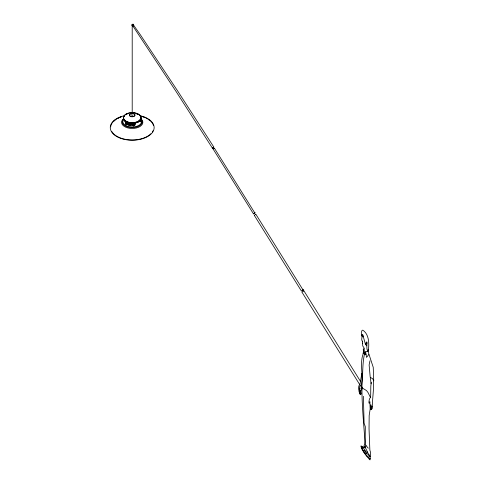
<?xml version="1.0" encoding="UTF-8"?>
<svg xmlns="http://www.w3.org/2000/svg" width="484" height="484" viewBox="0 0 484 484"><rect width="100%" height="100%" fill="white"/><g stroke="black" fill="none" stroke-linecap="round" stroke-linejoin="round"><path stroke-width="0.73" d="M369.945 360.852L369.129 364.984L370.218 377.326L372.674 378.742L373.594 380.448C373.908 389.892 372.293 399.246 372.238 408.599L371.875 408.98L371.67 408.671M365.983 354.403L365.226 354.336L365.656 351.729L367.979 351.257L373.237 367.326L373.727 380.944L373.594 380.448M140.608 117.703L140.614 119.524M363.793 452.141L361.5 448.341L361.04 445.831L362.244 446.738L364.531 446.938L364.059 445.54L364.851 444.318L364.936 441.366C363.738 423.337 361.844 405.253 361.959 387.031M140.56 121.381L140.62 120.449M140.965 120.286L140.995 119.959M140.971 120.026L140.905 119.124M359.539 386.365L359.207 392.191L358.541 388.392L358.838 385.942L360.011 384.078L361.838 373.388M132.743 24.944L133.052 24.206L132.005 25.077L132.683 26.16L133.735 25.18L132.713 25.664M133.046 24.49L132.416 24.563M359.836 390.074L360.042 394.266L359.249 391.429M361.711 386.631L361.572 389.051L360.876 391.066L360.985 394.23L360.32 390.588L360.519 394.484L360.042 393.22M140.989 120.244L140.886 121.2M368.142 351.39L368.288 349.484L368.354 350.555C369.231 343.761 369.201 334.226 362.758 330.136L362.02 330.469L361.566 331.619L361.506 334.976L361.857 335.993L362.159 334.335L362.873 337.021L362.788 334.789L365.559 344.759L365.347 343.319L365.819 344.832L365.638 343.071L365.952 344.215L366.34 342.388L366.811 343.906L366.733 341.831L366.926 342.134L366.896 345.152L366.697 345.739L366.225 345.691M372.033 406.306L371.252 409.664L370.907 409.131M369.897 401.992C368.264 406.04 368.959 399.318 369.861 398.235L370.496 397.473L370.684 395.416L370.811 386.141L371.295 382.275M370.877 404.612C369.836 408.181 370.556 412.707 371.585 405.634M360.132 387.968L359.757 389.814L359.249 389.293M212.791 147.904L212.373 148.068L213.855 147.1L177.247 90.351L140.251 34.642L133.602 25.198L132.991 25.422L132.374 24.521M254.844 213.008L214.394 148.177M301.369 290.963L254.336 215.398M370.308 408.242L369.177 415.429L369.038 428.788L369.867 450.199L370.599 452.51L370.333 456.581L368.385 453.907L365.015 446.95L366.013 445.564L365.19 444.439L365.305 426.694L364.095 423.076L363.387 396.287M140.638 120.468L140.723 119.869M140.917 120.867L140.832 121.472M140.723 119.941L140.886 119.427M361.838 386.831C363.127 376.189 362.099 365.118 364.391 354.512L365.226 354.336M132.211 24.799L132.38 25.186M132.725 25.767L175.982 91.343L212.373 148.068L212.706 147.916M140.614 118.955L140.445 120.758A1.228 0.381 -76.6 0 0 140.445 121.78L140.832 119.5M364.095 348.571L363.278 349.696L363.817 352.34C359.122 362.22 363.575 374.205 361.288 384.732L361.046 385.651L362.746 388.277L366.503 390.576L367.925 392.385L370.496 397.473M140.614 119.421L140.868 119.506M140.844 119.711L140.614 117.352M133.106 24.563L132.779 24.986M132.822 25.519L132.241 24.66L132.882 25.531L132.616 26.118M367.235 456.406L368.191 455.74L369.54 456.43L370.091 456.243M365.632 454.343L366.642 453.46L369.359 455.244M253.441 213.801L213.081 148.963M133.324 25.803L133.602 25.198M134.455 125.423L134.752 125.066A1.228 0.926 -35.7 0 0 134.752 124.049L134.31 123.753A1.252 1.016 -12.8 0 0 132.81 125.477L133.07 125.628A1.24 1.107 -16.9 0 0 134.316 125.537L134.449 125.429M365.087 447.083L363.805 448.232L362.601 447.839L362.377 448.275C362.927 452.964 367.114 456.037 369.625 459.727L370.133 459.8L370.212 456.412M212.506 147.892L212.21 148.14L212.766 147.862M253.543 213.716L253.356 213.958M254.596 213.196L255.11 212.791L254.445 213.129M303.244 289.874L302.899 290.14M303.686 291.029L303.904 290.805L360.465 381.325M368.79 354.56L366.533 357.398L365.656 351.729M253.38 213.801L253.858 213.486M302.809 290.176L303.323 289.753L302.833 289.989M302.07 291.87L303.758 290.83M213.19 148.878L213.807 148.479M253.562 213.668L254.288 213.196M254.487 215.144L255.673 214.412M362.546 343.089L362.764 346.042L363.901 347.56L364.761 354.24M301.877 290.539L302.694 290.043M213.795 148.491L214.2 148.255M254.251 213.238L254.899 212.924M213.305 147.372L213.698 147.203M302.996 289.904L255.909 214.321M367.604 452.098L366.436 452.268L364.434 449.545L364.47 450.308L366.412 453.472M370.242 458.784L366.703 455.958L362.456 449.049M363.024 353.501L363.496 351.971L363.278 349.696M140.79 121.793C140.911 116.668 141.679 122.198 140.584 121.532M363.944 448.111L362.401 446.98L362.812 447.912M140.808 119.524L140.965 119.808M370.151 408.333L369.843 401.774M366.013 445.564L368.251 448.214M362.347 341.214C360.84 339.526 362.637 337.269 361.699 335.327M133.052 24.206L133.735 25.18M132.949 24.2L133.729 25.289M132.822 24.23L133.687 25.416M132.773 24.327L133.602 25.561M132.677 24.303L133.257 25.156M132.658 24.381L133.239 25.241M132.525 24.4L133.112 25.319M132.132 24.805L132.791 25.652M132.15 24.914L132.918 26.136M132.053 24.95L132.785 26.166M132.005 25.077L132.683 26.16M301.901 292.07L360.852 386.42M361.651 387.69L362.443 388.967M362.74 450.096L361.022 446.641M362.607 343.21L362.286 341.141M364.652 446.357L364.984 447.174M363.817 352.34L364.603 354.355M140.614 117.473L140.935 119.191M140.844 118.265L140.892 118.586M370.387 377.466L371.04 383.745M367.979 351.257L366.981 349.224L366.799 345.443M140.59 121.799L140.578 121.315M132.205 25.313L132.205 113.704M140.517 119.627A8.597 4.967 0 0 1 132.205 123.305A8.597 4.967 0 0 1 123.898 119.627M140.517 119.548A8.597 4.967 0 0 1 132.205 123.232A8.597 4.967 0 0 1 123.898 119.548A8.658 4.997 0 0 0 134.449 123.093A8.658 4.997 0 0 0 140.572 116.971M140.572 117.043A8.658 4.997 0 0 1 133.336 123.293A8.658 4.997 0 0 1 123.553 118.338M132.846 114.956A0.635 0.369 0 0 1 131.89 115.277A0.635 0.369 0 0 1 131.89 114.635M134.135 114.109A2.729 1.573 0 0 1 134.135 116.335A2.729 1.573 0 0 1 130.281 116.335A2.729 1.573 0 0 1 130.281 114.109M130.843 113.861A2.729 1.573 0 0 1 131.503 113.704M132.912 113.704A2.729 1.573 0 0 1 133.572 113.861M140.693 116.801A8.785 5.07 0 0 1 131.061 123.136A8.785 5.07 0 0 1 124.6 115.573M125.997 114.526A8.785 5.07 0 0 1 127.818 113.722M136.597 113.722A8.785 5.07 0 0 1 138.418 114.526M140.572 116.819A8.658 4.997 0 0 1 134.449 122.936A8.658 4.997 0 0 1 123.843 119.403M123.843 116.819A8.658 4.997 0 0 1 124.709 115.609M136.536 113.782A8.658 4.997 0 0 1 138.327 114.575M140.741 119.233A9.42 5.439 0 0 1 132.205 126.965A9.42 5.439 0 0 1 123.674 119.233M140.844 119.01A9.97 5.754 0 0 1 132.205 127.649A9.97 5.754 0 0 1 123.571 119.01M141.425 119.258A10.642 6.147 0 0 1 132.205 128.478A10.642 6.147 0 0 1 122.99 119.258M139.93 115.706A21.931 12.663 0 0 1 149.756 135.157A21.931 12.663 0 0 1 114.66 135.157A21.931 12.663 0 0 1 124.485 115.706M153.029 130.747A21.556 12.445 0 0 1 152.333 131.987M150.875 133.747A21.556 12.445 0 0 1 129.954 139.906A21.556 12.445 0 0 1 111.701 131.37M110.679 126.881A21.556 12.445 0 0 1 111.387 124.303M111.701 123.686A21.556 12.445 0 0 1 115.101 119.947M116.965 118.725A21.556 12.445 0 0 1 120.74 116.989M140.457 116.027A21.556 12.445 0 0 1 142.986 116.747M143.675 116.989A21.556 12.445 0 0 1 147.451 118.725M148.721 119.524A21.556 12.445 0 0 1 153.501 125.58M123.674 117.552A1.131 0.315 -78.1 0 0 123.674 119.155A1.252 0.351 -78.1 0 1 123.638 118.15A1.131 0.315 -78.1 0 0 123.674 119.07M113.915 121.175A21.121 12.197 0 0 1 116.638 119.034M117.836 118.338A21.121 12.197 0 0 1 121.647 116.717M142.768 116.717A21.121 12.197 0 0 1 144.099 117.201M147.777 119.034A21.121 12.197 0 0 1 150.028 120.728M125.997 122.543L125.87 122.664A1.228 0.611 66.1 0 0 125.87 123.686L126.161 124.267A1.24 0.914 62.6 0 0 127.159 124.709L127.377 124.63A1.252 0.811 53 0 0 127.588 123.614A1.252 0.811 53 0 0 126.675 122.573L125.997 122.543M130.722 125.483L129.627 125.592A1.252 0.986 24.9 0 1 128.95 123.916A1.252 0.986 24.9 0 1 130.934 124.225A1.252 0.986 24.9 0 1 130.257 125.689L129.131 125.15A1.252 0.944 35.7 0 1 128.877 123.977A1.252 0.944 35.7 0 1 129.954 123.608L130.275 123.668A1.252 1.01 12.8 0 1 130.843 125.423L130.722 125.483M133.179 125.695A1.131 0.914 -17 0 0 134.855 124.721A1.131 0.914 -17 0 0 133.179 124.092A1.131 0.914 -17 0 0 133.179 125.695M125.671 123.462A1.252 0.78 55.5 0 0 127.274 124.703A1.252 0.78 55.5 0 0 126.844 122.785A1.252 0.78 55.5 0 0 125.671 123.462M133.094 125.695A1.252 1.004 -17 0 0 134.939 124.624A1.252 1.004 -17 0 0 133.094 123.928A1.252 1.004 -17 0 0 133.094 125.695M130.843 116.317A2.729 1.573 0 0 0 134.933 114.956A2.729 1.573 0 0 0 130.843 113.595A2.729 1.573 0 0 0 130.843 116.317M126.088 121.242A8.658 4.997 0 0 0 140.572 119.003A8.658 4.997 0 0 0 129.966 112.881A8.658 4.997 0 0 0 126.088 121.242M125.997 121.296A8.785 5.07 0 0 0 140.693 119.022A8.785 5.07 0 0 0 129.936 112.814A8.785 5.07 0 0 0 125.997 121.296M133.148 125.61A1.131 0.914 -17 0 0 134.824 124.636A1.131 0.914 -17 0 0 133.148 124.007A1.131 0.914 -17 0 0 133.148 125.61M128.95 125.053A1.131 0.895 24.9 0 0 130.849 125.35A1.131 0.895 24.9 0 0 129.9 123.813A1.131 0.895 24.9 0 0 128.95 125.053M125.755 123.48A1.131 0.708 55.5 0 0 127.207 124.6A1.131 0.708 55.5 0 0 126.82 122.863A1.131 0.708 55.5 0 0 125.755 123.48M125.658 123.547A1.131 0.708 55.5 0 0 127.11 124.666A1.131 0.708 55.5 0 0 126.723 122.93A1.131 0.708 55.5 0 0 125.658 123.547M128.992 124.969A1.131 0.895 24.9 0 0 130.892 125.265A1.131 0.895 24.9 0 0 129.942 123.729A1.131 0.895 24.9 0 0 128.992 124.969"/></g></svg>
